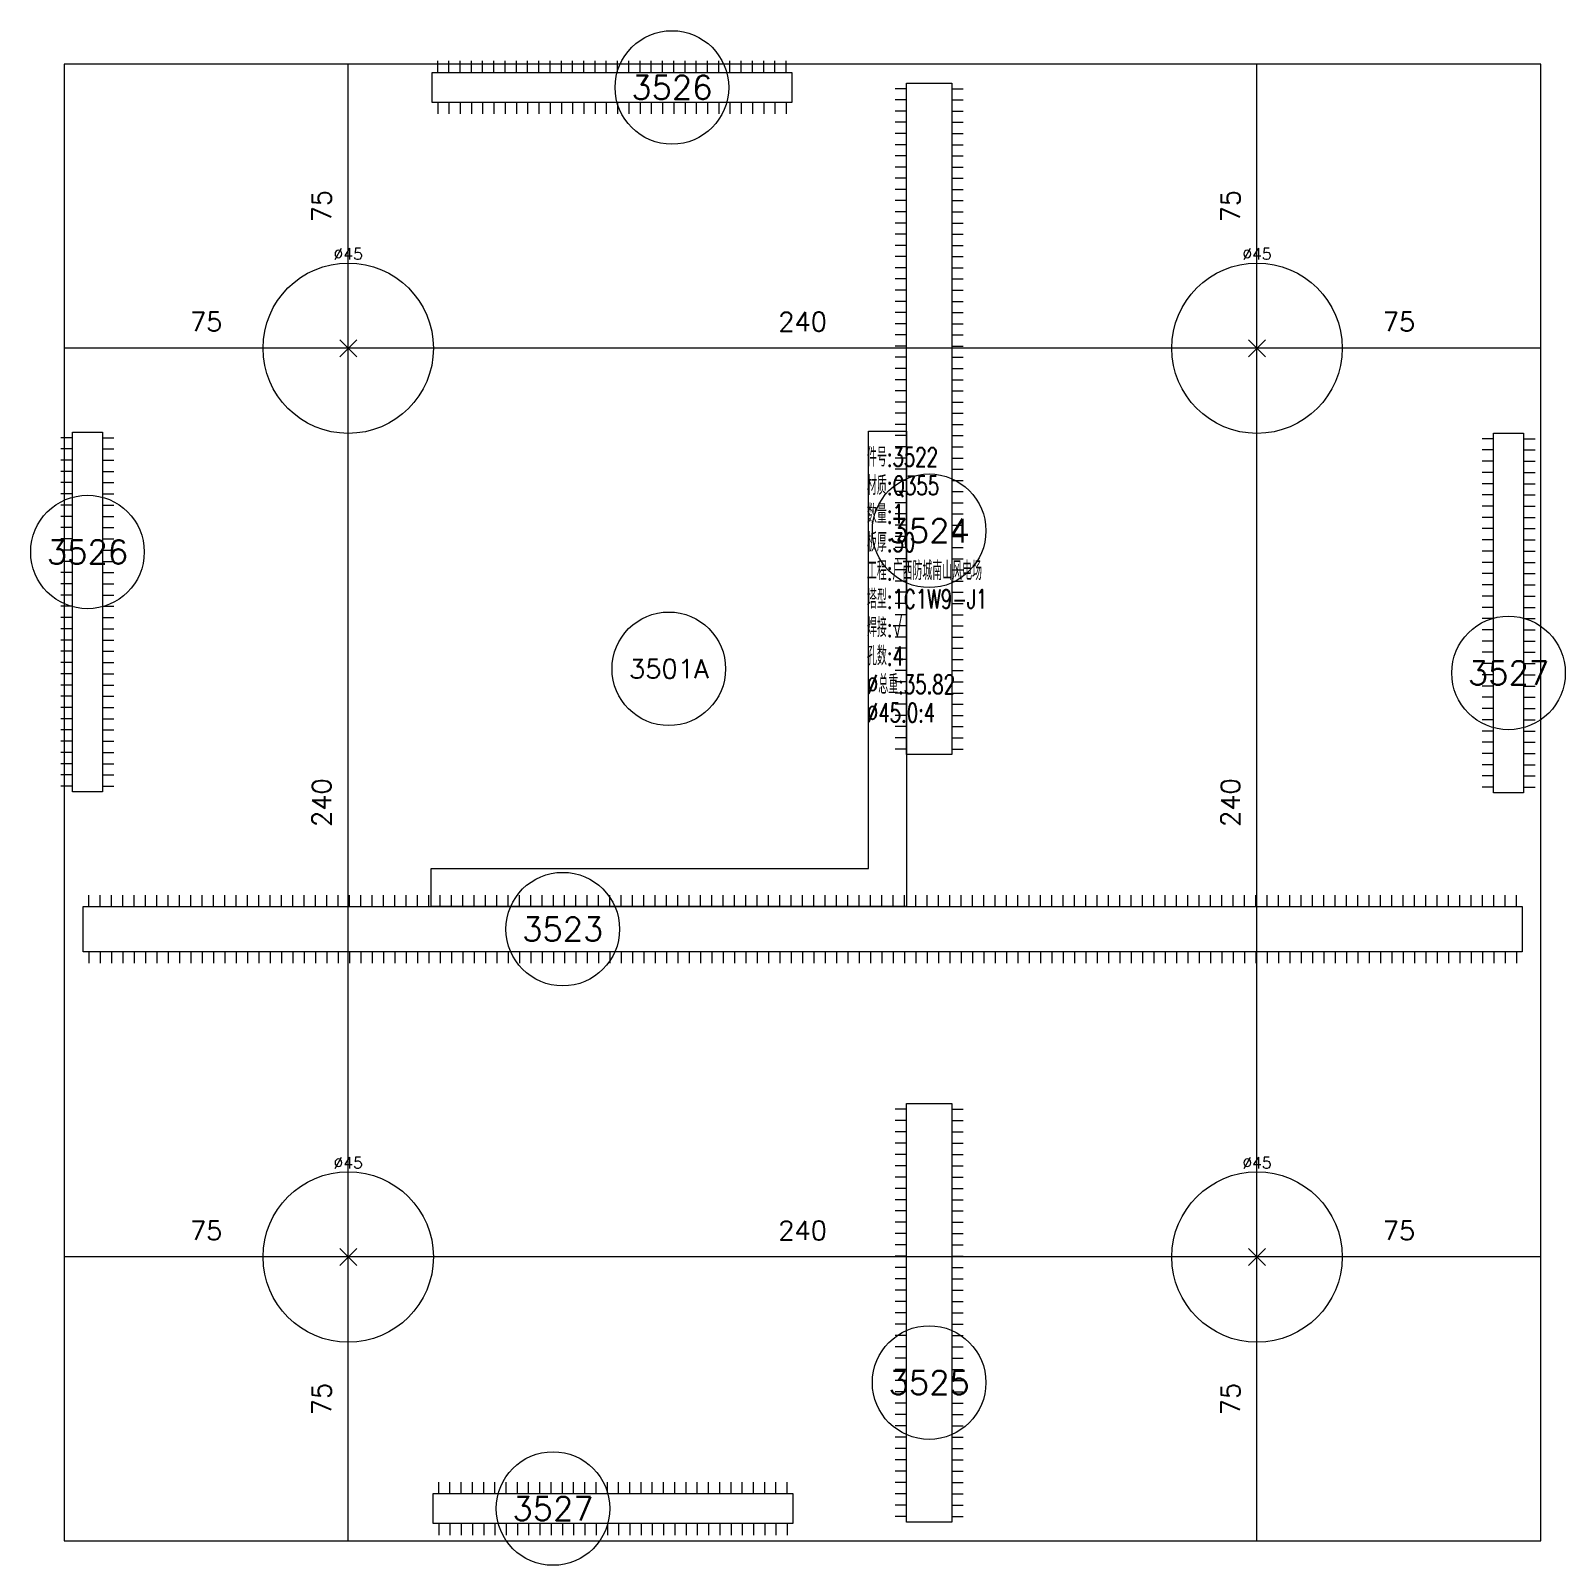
# Model space of a CAD drawing. Extents: x -105 to 10956, y -4548 to 9487.
# Drawn here: x 2100.9 to 2506.2, y -2364 to -1958.8 of the extents above; entities that cross this region are included whole.
import ezdxf
from ezdxf.enums import TextEntityAlignment as Align

# ---------------------------------------------------------------- set-up
doc = ezdxf.new("R2010")
doc.units = 0
doc.header["$MEASUREMENT"] = 0
for name, color, linetype, lineweight in [('1', 7, 'CONTINUOUS', 25), ('2', 7, 'CONTINUOUS', 25), ('3', 7, 'CONTINUOUS', 25)]:
    doc.layers.add(name, color=color, linetype=linetype, lineweight=lineweight)
doc.styles.get("Standard").update_dxf_attribs({"font": 'simplex.shx', "width": 0.7, "height": 3, "bigfont": 'gbhzfs.shx'})

msp = doc.modelspace()

# ---------------------------------------------------------------- linework, layer by layer
at = {"layer": '1', "color": 7, "linetype": 'Continuous', "lineweight": 18}
for p, q in [((2499.77769, -1967.62579), (2109.77769, -1967.62579)), ((2109.77769, -1967.62579), (2109.77769, -2357.62579)), ((2499.77769, -2357.62579), (2499.77769, -1967.62579)), ((2109.77769, -2357.62579), (2499.77769, -2357.62579))]:
    msp.add_line(p, q, dxfattribs=at)
at = {"layer": '1', "color": 7, "linetype": 'Continuous', "lineweight": 13}
for p, q in [((2182.52769, -2044.87579), (2187.02769, -2040.37579)), ((2187.02769, -2044.87579), (2182.52769, -2040.37579)), ((2422.52769, -2044.87579), (2427.02769, -2040.37579)), ((2427.02769, -2044.87579), (2422.52769, -2040.37579)), ((2182.52769, -2284.87579), (2187.02769, -2280.37579)), ((2187.02769, -2284.87579), (2182.52769, -2280.37579)), ((2422.52769, -2284.87579), (2427.02769, -2280.37579)), ((2427.02769, -2284.87579), (2422.52769, -2280.37579))]:
    msp.add_line(p, q, dxfattribs=at)
for centre in [(2184.77769, -2042.62579), (2424.77769, -2042.62579), (2184.77769, -2282.62579), (2424.77769, -2282.62579)]:
    msp.add_circle(centre, 22.5, dxfattribs=at)
at = {"layer": '2', "color": 9, "linetype": 'Continuous', "lineweight": 13}
for p, q in [((2184.77769, -2357.62579), (2184.77769, -1967.62579)), ((2424.77769, -2357.62579), (2424.77769, -1967.62579)), ((2499.77769, -2042.62579), (2109.77769, -2042.62579)), ((2499.77769, -2282.62579), (2109.77769, -2282.62579))]:
    msp.add_line(p, q, dxfattribs=at)
at = {"layer": '3', "color": 7, "linetype": 'Continuous', "lineweight": 13}
for p, q in [((2208.4126, -1969.77633), (2208.4126, -1966.77633)), ((2211.38135, -1969.77633), (2211.38135, -1966.77633)), ((2214.3501, -1969.77633), (2214.3501, -1966.77633)), ((2217.31885, -1969.77633), (2217.31885, -1966.77633)), ((2220.2876, -1969.77633), (2220.2876, -1966.77633)), ((2223.25635, -1969.77633), (2223.25635, -1966.77633)), ((2226.2251, -1969.77633), (2226.2251, -1966.77633)), ((2229.19385, -1969.77633), (2229.19385, -1966.77633)), ((2232.1626, -1969.77633), (2232.1626, -1966.77633)), ((2235.13135, -1969.77633), (2235.13135, -1966.77633)), ((2238.1001, -1969.77633), (2238.1001, -1966.77633)), ((2241.06885, -1969.77633), (2241.06885, -1966.77633)), ((2244.0376, -1969.77633), (2244.0376, -1966.77633)), ((2247.00635, -1969.77633), (2247.00635, -1966.77633)), ((2249.9751, -1969.77633), (2249.9751, -1966.77633)), ((2252.94385, -1969.77633), (2252.94385, -1966.77633)), ((2255.9126, -1969.77633), (2255.9126, -1966.77633)), ((2258.88135, -1969.77633), (2258.88135, -1966.77633)), ((2261.8501, -1969.77633), (2261.8501, -1966.77633)), ((2264.81885, -1969.77633), (2264.81885, -1966.77633)), ((2267.7876, -1969.77633), (2267.7876, -1966.77633)), ((2270.75635, -1969.77633), (2270.75635, -1966.77633)), ((2273.7251, -1969.77633), (2273.7251, -1966.77633)), ((2276.69385, -1969.77633), (2276.69385, -1966.77633)), ((2279.6626, -1969.77633), (2279.6626, -1966.77633)), ((2282.63135, -1969.77633), (2282.63135, -1966.77633)), ((2285.6001, -1969.77633), (2285.6001, -1966.77633)), ((2288.56885, -1969.77633), (2288.56885, -1966.77633)), ((2291.5376, -1969.77633), (2291.5376, -1966.77633)), ((2294.50635, -1969.77633), (2294.50635, -1966.77633)), ((2297.4751, -1969.77633), (2297.4751, -1966.77633)), ((2300.44385, -1969.77633), (2300.44385, -1966.77633)), ((2332.19794, -1974.10349), (2329.19794, -1974.10349)), ((2332.19794, -1977.05888), (2329.19794, -1977.05888)), ((2344.19794, -1974.10349), (2347.19794, -1974.10349)), ((2344.19794, -1977.05888), (2347.19794, -1977.05888)), ((2208.4126, -1977.77633), (2208.4126, -1980.77633)), ((2211.38135, -1977.77633), (2211.38135, -1980.77633)), ((2214.3501, -1977.77633), (2214.3501, -1980.77633)), ((2217.31885, -1977.77633), (2217.31885, -1980.77633)), ((2220.2876, -1977.77633), (2220.2876, -1980.77633)), ((2223.25635, -1977.77633), (2223.25635, -1980.77633)), ((2226.2251, -1977.77633), (2226.2251, -1980.77633)), ((2229.19385, -1977.77633), (2229.19385, -1980.77633)), ((2232.1626, -1977.77633), (2232.1626, -1980.77633)), ((2235.13135, -1977.77633), (2235.13135, -1980.77633)), ((2238.1001, -1977.77633), (2238.1001, -1980.77633)), ((2241.06885, -1977.77633), (2241.06885, -1980.77633)), ((2244.0376, -1977.77633), (2244.0376, -1980.77633)), ((2247.00635, -1977.77633), (2247.00635, -1980.77633)), ((2249.9751, -1977.77633), (2249.9751, -1980.77633)), ((2252.94385, -1977.77633), (2252.94385, -1980.77633)), ((2255.9126, -1977.77633), (2255.9126, -1980.77633)), ((2258.88135, -1977.77633), (2258.88135, -1980.77633)), ((2261.8501, -1977.77633), (2261.8501, -1980.77633)), ((2264.81885, -1977.77633), (2264.81885, -1980.77633)), ((2267.7876, -1977.77633), (2267.7876, -1980.77633)), ((2270.75635, -1977.77633), (2270.75635, -1980.77633)), ((2273.7251, -1977.77633), (2273.7251, -1980.77633)), ((2276.69385, -1977.77633), (2276.69385, -1980.77633)), ((2279.6626, -1977.77633), (2279.6626, -1980.77633)), ((2282.63135, -1977.77633), (2282.63135, -1980.77633)), ((2285.6001, -1977.77633), (2285.6001, -1980.77633)), ((2288.56885, -1977.77633), (2288.56885, -1980.77633)), ((2291.5376, -1977.77633), (2291.5376, -1980.77633)), ((2294.50635, -1977.77633), (2294.50635, -1980.77633)), ((2297.4751, -1977.77633), (2297.4751, -1980.77633)), ((2300.44385, -1977.77633), (2300.44385, -1980.77633)), ((2332.19794, -1980.01427), (2329.19794, -1980.01427)), ((2344.19794, -1980.01427), (2347.19794, -1980.01427)), ((2332.19794, -1982.96966), (2329.19794, -1982.96966)), ((2344.19794, -1982.96966), (2347.19794, -1982.96966)), ((2332.19794, -1985.92505), (2329.19794, -1985.92505)), ((2332.19794, -1988.88044), (2329.19794, -1988.88044)), ((2344.19794, -1985.92505), (2347.19794, -1985.92505)), ((2344.19794, -1988.88044), (2347.19794, -1988.88044)), ((2332.19794, -1991.83583), (2329.19794, -1991.83583)), ((2344.19794, -1991.83583), (2347.19794, -1991.83583)), ((2332.19794, -1994.79123), (2329.19794, -1994.79123)), ((2332.19794, -1997.74662), (2329.19794, -1997.74662)), ((2344.19794, -1994.79123), (2347.19794, -1994.79123)), ((2344.19794, -1997.74662), (2347.19794, -1997.74662)), ((2332.19794, -2000.70201), (2329.19794, -2000.70201)), ((2344.19794, -2000.70201), (2347.19794, -2000.70201)), ((2332.19794, -2003.6574), (2329.19794, -2003.6574)), ((2344.19794, -2003.6574), (2347.19794, -2003.6574)), ((2332.19794, -2006.61279), (2329.19794, -2006.61279)), ((2332.19794, -2009.56818), (2329.19794, -2009.56818)), ((2344.19794, -2006.61279), (2347.19794, -2006.61279)), ((2344.19794, -2009.56818), (2347.19794, -2009.56818)), ((2332.19794, -2012.52357), (2329.19794, -2012.52357)), ((2344.19794, -2012.52357), (2347.19794, -2012.52357)), ((2332.19794, -2015.47896), (2329.19794, -2015.47896)), ((2344.19794, -2015.47896), (2347.19794, -2015.47896)), ((2332.19794, -2018.43435), (2329.19794, -2018.43435)), ((2332.19794, -2021.38974), (2329.19794, -2021.38974)), ((2344.19794, -2018.43435), (2347.19794, -2018.43435)), ((2344.19794, -2021.38974), (2347.19794, -2021.38974)), ((2332.19794, -2024.34513), (2329.19794, -2024.34513)), ((2344.19794, -2024.34513), (2347.19794, -2024.34513)), ((2332.19794, -2027.30052), (2329.19794, -2027.30052)), ((2332.19794, -2030.25592), (2329.19794, -2030.25592)), ((2344.19794, -2027.30052), (2347.19794, -2027.30052)), ((2344.19794, -2030.25592), (2347.19794, -2030.25592)), ((2332.19794, -2033.21131), (2329.19794, -2033.21131)), ((2344.19794, -2033.21131), (2347.19794, -2033.21131)), ((2332.19794, -2036.1667), (2329.19794, -2036.1667)), ((2344.19794, -2036.1667), (2347.19794, -2036.1667)), ((2332.19794, -2039.12209), (2329.19794, -2039.12209)), ((2332.19794, -2042.07748), (2329.19794, -2042.07748)), ((2344.19794, -2039.12209), (2347.19794, -2039.12209)), ((2344.19794, -2042.07748), (2347.19794, -2042.07748)), ((2332.19794, -2045.03287), (2329.19794, -2045.03287)), ((2344.19794, -2045.03287), (2347.19794, -2045.03287)), ((2332.19794, -2047.98826), (2329.19794, -2047.98826)), ((2344.19794, -2047.98826), (2347.19794, -2047.98826)), ((2332.19794, -2050.94365), (2329.19794, -2050.94365)), ((2332.19794, -2053.89904), (2329.19794, -2053.89904)), ((2344.19794, -2050.94365), (2347.19794, -2050.94365)), ((2344.19794, -2053.89904), (2347.19794, -2053.89904)), ((2332.19794, -2056.85443), (2329.19794, -2056.85443)), ((2344.19794, -2056.85443), (2347.19794, -2056.85443)), ((2332.19794, -2059.80982), (2329.19794, -2059.80982)), ((2332.19794, -2062.76521), (2329.19794, -2062.76521)), ((2344.19794, -2059.80982), (2347.19794, -2059.80982)), ((2344.19794, -2062.76521), (2347.19794, -2062.76521)), ((2111.92822, -2066.26071), (2108.92822, -2066.26071)), ((2119.92822, -2066.26071), (2122.92822, -2066.26071)), ((2332.19794, -2065.7206), (2329.19794, -2065.7206)), ((2344.19794, -2065.7206), (2347.19794, -2065.7206)), ((2487.19794, -2066.53043), (2484.19794, -2066.53043)), ((2495.19794, -2066.53043), (2498.19794, -2066.53043)), ((2111.92822, -2069.22946), (2108.92822, -2069.22946)), ((2119.92822, -2069.22946), (2122.92822, -2069.22946)), ((2332.19794, -2068.676), (2329.19794, -2068.676)), ((2344.19794, -2068.676), (2347.19794, -2068.676)), ((2487.19794, -2069.49918), (2484.19794, -2069.49918)), ((2495.19794, -2069.49918), (2498.19794, -2069.49918)), ((2111.92822, -2072.19821), (2108.92822, -2072.19821)), ((2119.92822, -2072.19821), (2122.92822, -2072.19821)), ((2332.19794, -2071.63139), (2329.19794, -2071.63139)), ((2332.19794, -2074.58678), (2329.19794, -2074.58678)), ((2344.19794, -2071.63139), (2347.19794, -2071.63139)), ((2344.19794, -2074.58678), (2347.19794, -2074.58678)), ((2487.19794, -2072.46793), (2484.19794, -2072.46793)), ((2495.19794, -2072.46793), (2498.19794, -2072.46793)), ((2111.92822, -2075.16696), (2108.92822, -2075.16696)), ((2111.92822, -2078.13571), (2108.92822, -2078.13571)), ((2119.92822, -2075.16696), (2122.92822, -2075.16696)), ((2119.92822, -2078.13571), (2122.92822, -2078.13571)), ((2332.19794, -2077.54217), (2329.19794, -2077.54217)), ((2344.19794, -2077.54217), (2347.19794, -2077.54217)), ((2487.19794, -2075.43668), (2484.19794, -2075.43668)), ((2487.19794, -2078.40543), (2484.19794, -2078.40543)), ((2495.19794, -2075.43668), (2498.19794, -2075.43668)), ((2495.19794, -2078.40543), (2498.19794, -2078.40543)), ((2111.92822, -2081.10446), (2108.92822, -2081.10446)), ((2119.92822, -2081.10446), (2122.92822, -2081.10446)), ((2332.19794, -2080.49756), (2329.19794, -2080.49756)), ((2344.19794, -2080.49756), (2347.19794, -2080.49756)), ((2487.19794, -2081.37418), (2484.19794, -2081.37418)), ((2495.19794, -2081.37418), (2498.19794, -2081.37418)), ((2111.92822, -2084.07321), (2108.92822, -2084.07321)), ((2111.92822, -2087.04196), (2108.92822, -2087.04196)), ((2119.92822, -2084.07321), (2122.92822, -2084.07321)), ((2119.92822, -2087.04196), (2122.92822, -2087.04196)), ((2332.19794, -2083.45295), (2329.19794, -2083.45295)), ((2332.19794, -2086.40834), (2329.19794, -2086.40834)), ((2344.19794, -2083.45295), (2347.19794, -2083.45295)), ((2344.19794, -2086.40834), (2347.19794, -2086.40834)), ((2487.19794, -2084.34293), (2484.19794, -2084.34293)), ((2495.19794, -2084.34293), (2498.19794, -2084.34293)), ((2111.92822, -2090.01071), (2108.92822, -2090.01071)), ((2119.92822, -2090.01071), (2122.92822, -2090.01071)), ((2332.19794, -2089.36373), (2329.19794, -2089.36373)), ((2344.19794, -2089.36373), (2347.19794, -2089.36373)), ((2487.19794, -2087.31168), (2484.19794, -2087.31168)), ((2487.19794, -2090.28043), (2484.19794, -2090.28043)), ((2495.19794, -2087.31168), (2498.19794, -2087.31168)), ((2495.19794, -2090.28043), (2498.19794, -2090.28043)), ((2111.92822, -2092.97946), (2108.92822, -2092.97946)), ((2119.92822, -2092.97946), (2122.92822, -2092.97946)), ((2332.19794, -2092.31912), (2329.19794, -2092.31912)), ((2344.19794, -2092.31912), (2347.19794, -2092.31912)), ((2487.19794, -2093.24918), (2484.19794, -2093.24918)), ((2495.19794, -2093.24918), (2498.19794, -2093.24918)), ((2111.92822, -2095.94821), (2108.92822, -2095.94821)), ((2111.92822, -2098.91696), (2108.92822, -2098.91696)), ((2119.92822, -2095.94821), (2122.92822, -2095.94821)), ((2119.92822, -2098.91696), (2122.92822, -2098.91696)), ((2332.19794, -2095.27451), (2329.19794, -2095.27451)), ((2332.19794, -2098.2299), (2329.19794, -2098.2299)), ((2344.19794, -2095.27451), (2347.19794, -2095.27451)), ((2344.19794, -2098.2299), (2347.19794, -2098.2299)), ((2487.19794, -2096.21793), (2484.19794, -2096.21793)), ((2487.19794, -2099.18668), (2484.19794, -2099.18668)), ((2495.19794, -2096.21793), (2498.19794, -2096.21793)), ((2495.19794, -2099.18668), (2498.19794, -2099.18668)), ((2111.92822, -2101.88571), (2108.92822, -2101.88571)), ((2119.92822, -2101.88571), (2122.92822, -2101.88571)), ((2332.19794, -2101.18529), (2329.19794, -2101.18529)), ((2344.19794, -2101.18529), (2347.19794, -2101.18529)), ((2487.19794, -2102.15543), (2484.19794, -2102.15543)), ((2495.19794, -2102.15543), (2498.19794, -2102.15543)), ((2111.92822, -2104.85446), (2108.92822, -2104.85446)), ((2119.92822, -2104.85446), (2122.92822, -2104.85446)), ((2332.19794, -2104.14068), (2329.19794, -2104.14068)), ((2332.19794, -2107.09608), (2329.19794, -2107.09608)), ((2344.19794, -2104.14068), (2347.19794, -2104.14068)), ((2344.19794, -2107.09608), (2347.19794, -2107.09608)), ((2487.19794, -2105.12418), (2484.19794, -2105.12418)), ((2495.19794, -2105.12418), (2498.19794, -2105.12418)), ((2111.92822, -2107.82321), (2108.92822, -2107.82321)), ((2111.92822, -2110.79196), (2108.92822, -2110.79196)), ((2119.92822, -2107.82321), (2122.92822, -2107.82321)), ((2119.92822, -2110.79196), (2122.92822, -2110.79196)), ((2332.19794, -2110.05147), (2329.19794, -2110.05147)), ((2344.19794, -2110.05147), (2347.19794, -2110.05147)), ((2487.19794, -2108.09293), (2484.19794, -2108.09293)), ((2487.19794, -2111.06168), (2484.19794, -2111.06168)), ((2495.19794, -2108.09293), (2498.19794, -2108.09293)), ((2495.19794, -2111.06168), (2498.19794, -2111.06168)), ((2111.92822, -2113.76071), (2108.92822, -2113.76071)), ((2119.92822, -2113.76071), (2122.92822, -2113.76071)), ((2332.19794, -2113.00686), (2329.19794, -2113.00686)), ((2344.19794, -2113.00686), (2347.19794, -2113.00686)), ((2487.19794, -2114.03043), (2484.19794, -2114.03043)), ((2495.19794, -2114.03043), (2498.19794, -2114.03043)), ((2111.92822, -2116.72946), (2108.92822, -2116.72946)), ((2119.92822, -2116.72946), (2122.92822, -2116.72946)), ((2332.19794, -2115.96225), (2329.19794, -2115.96225)), ((2332.19794, -2118.91764), (2329.19794, -2118.91764)), ((2344.19794, -2115.96225), (2347.19794, -2115.96225)), ((2344.19794, -2118.91764), (2347.19794, -2118.91764)), ((2487.19794, -2116.99918), (2484.19794, -2116.99918)), ((2495.19794, -2116.99918), (2498.19794, -2116.99918)), ((2111.92822, -2119.69821), (2108.92822, -2119.69821)), ((2111.92822, -2122.66696), (2108.92822, -2122.66696)), ((2119.92822, -2119.69821), (2122.92822, -2119.69821)), ((2119.92822, -2122.66696), (2122.92822, -2122.66696)), ((2332.19794, -2121.87303), (2329.19794, -2121.87303)), ((2344.19794, -2121.87303), (2347.19794, -2121.87303)), ((2487.19794, -2119.96793), (2484.19794, -2119.96793)), ((2487.19794, -2122.93668), (2484.19794, -2122.93668)), ((2495.19794, -2119.96793), (2498.19794, -2119.96793)), ((2495.19794, -2122.93668), (2498.19794, -2122.93668)), ((2111.92822, -2125.63571), (2108.92822, -2125.63571)), ((2119.92822, -2125.63571), (2122.92822, -2125.63571)), ((2332.19794, -2124.82842), (2329.19794, -2124.82842)), ((2344.19794, -2124.82842), (2347.19794, -2124.82842)), ((2487.19794, -2125.90543), (2484.19794, -2125.90543)), ((2495.19794, -2125.90543), (2498.19794, -2125.90543)), ((2111.92822, -2128.60446), (2108.92822, -2128.60446)), ((2111.92822, -2131.57321), (2108.92822, -2131.57321)), ((2119.92822, -2128.60446), (2122.92822, -2128.60446)), ((2119.92822, -2131.57321), (2122.92822, -2131.57321)), ((2332.19794, -2127.78381), (2329.19794, -2127.78381)), ((2332.19794, -2130.7392), (2329.19794, -2130.7392)), ((2344.19794, -2127.78381), (2347.19794, -2127.78381)), ((2344.19794, -2130.7392), (2347.19794, -2130.7392)), ((2487.19794, -2128.87418), (2484.19794, -2128.87418)), ((2495.19794, -2128.87418), (2498.19794, -2128.87418)), ((2111.92822, -2134.54196), (2108.92822, -2134.54196)), ((2119.92822, -2134.54196), (2122.92822, -2134.54196)), ((2332.19794, -2133.69459), (2329.19794, -2133.69459)), ((2344.19794, -2133.69459), (2347.19794, -2133.69459)), ((2487.19794, -2131.84293), (2484.19794, -2131.84293)), ((2487.19794, -2134.81168), (2484.19794, -2134.81168)), ((2495.19794, -2131.84293), (2498.19794, -2131.84293)), ((2495.19794, -2134.81168), (2498.19794, -2134.81168)), ((2111.92822, -2137.51071), (2108.92822, -2137.51071)), ((2119.92822, -2137.51071), (2122.92822, -2137.51071)), ((2332.19794, -2136.64998), (2329.19794, -2136.64998)), ((2332.19794, -2139.60537), (2329.19794, -2139.60537)), ((2344.19794, -2136.64998), (2347.19794, -2136.64998)), ((2344.19794, -2139.60537), (2347.19794, -2139.60537)), ((2487.19794, -2137.78043), (2484.19794, -2137.78043)), ((2495.19794, -2137.78043), (2498.19794, -2137.78043)), ((2111.92822, -2140.47946), (2108.92822, -2140.47946)), ((2111.92822, -2143.44821), (2108.92822, -2143.44821)), ((2119.92822, -2140.47946), (2122.92822, -2140.47946)), ((2119.92822, -2143.44821), (2122.92822, -2143.44821)), ((2332.19794, -2142.56076), (2329.19794, -2142.56076)), ((2344.19794, -2142.56076), (2347.19794, -2142.56076)), ((2487.19794, -2140.74918), (2484.19794, -2140.74918)), ((2487.19794, -2143.71793), (2484.19794, -2143.71793)), ((2495.19794, -2140.74918), (2498.19794, -2140.74918)), ((2495.19794, -2143.71793), (2498.19794, -2143.71793)), ((2111.92822, -2146.41696), (2108.92822, -2146.41696)), ((2119.92822, -2146.41696), (2122.92822, -2146.41696)), ((2332.19794, -2145.51616), (2329.19794, -2145.51616)), ((2344.19794, -2145.51616), (2347.19794, -2145.51616)), ((2487.19794, -2146.68668), (2484.19794, -2146.68668)), ((2495.19794, -2146.68668), (2498.19794, -2146.68668)), ((2111.92822, -2149.38571), (2108.92822, -2149.38571)), ((2119.92822, -2149.38571), (2122.92822, -2149.38571)), ((2332.19794, -2148.47155), (2329.19794, -2148.47155)), ((2344.19794, -2148.47155), (2347.19794, -2148.47155)), ((2487.19794, -2149.65543), (2484.19794, -2149.65543)), ((2495.19794, -2149.65543), (2498.19794, -2149.65543)), ((2111.92822, -2152.35446), (2108.92822, -2152.35446)), ((2111.92822, -2155.32321), (2108.92822, -2155.32321)), ((2119.92822, -2152.35446), (2122.92822, -2152.35446)), ((2119.92822, -2155.32321), (2122.92822, -2155.32321)), ((2487.19794, -2152.62418), (2484.19794, -2152.62418)), ((2487.19794, -2155.59293), (2484.19794, -2155.59293)), ((2495.19794, -2152.62418), (2498.19794, -2152.62418)), ((2495.19794, -2155.59293), (2498.19794, -2155.59293)), ((2111.92822, -2158.29196), (2108.92822, -2158.29196)), ((2119.92822, -2158.29196), (2122.92822, -2158.29196)), ((2487.19794, -2158.56168), (2484.19794, -2158.56168)), ((2495.19794, -2158.56168), (2498.19794, -2158.56168)), ((2116.27375, -2190.04605), (2116.27375, -2187.04605)), ((2119.26588, -2190.04605), (2119.26588, -2187.04605)), ((2122.258, -2190.04605), (2122.258, -2187.04605)), ((2125.25013, -2190.04605), (2125.25013, -2187.04605)), ((2128.24225, -2190.04605), (2128.24225, -2187.04605)), ((2131.23438, -2190.04605), (2131.23438, -2187.04605)), ((2134.22651, -2190.04605), (2134.22651, -2187.04605)), ((2137.21863, -2190.04605), (2137.21863, -2187.04605)), ((2140.21076, -2190.04605), (2140.21076, -2187.04605)), ((2143.20288, -2190.04605), (2143.20288, -2187.04605)), ((2146.19501, -2190.04605), (2146.19501, -2187.04605)), ((2149.18714, -2190.04605), (2149.18714, -2187.04605)), ((2152.17926, -2190.04605), (2152.17926, -2187.04605)), ((2155.17139, -2190.04605), (2155.17139, -2187.04605)), ((2158.16351, -2190.04605), (2158.16351, -2187.04605)), ((2161.15564, -2190.04605), (2161.15564, -2187.04605)), ((2164.14777, -2190.04605), (2164.14777, -2187.04605)), ((2167.13989, -2190.04605), (2167.13989, -2187.04605)), ((2170.13202, -2190.04605), (2170.13202, -2187.04605)), ((2173.12414, -2190.04605), (2173.12414, -2187.04605)), ((2176.11627, -2190.04605), (2176.11627, -2187.04605)), ((2179.1084, -2190.04605), (2179.1084, -2187.04605)), ((2182.10052, -2190.04605), (2182.10052, -2187.04605)), ((2185.09265, -2190.04605), (2185.09265, -2187.04605)), ((2188.08477, -2190.04605), (2188.08477, -2187.04605)), ((2191.0769, -2190.04605), (2191.0769, -2187.04605)), ((2194.06903, -2190.04605), (2194.06903, -2187.04605)), ((2197.06115, -2190.04605), (2197.06115, -2187.04605)), ((2200.05328, -2190.04605), (2200.05328, -2187.04605)), ((2203.0454, -2190.04605), (2203.0454, -2187.04605)), ((2206.03753, -2190.04605), (2206.03753, -2187.04605)), ((2209.02966, -2190.04605), (2209.02966, -2187.04605)), ((2212.02178, -2190.04605), (2212.02178, -2187.04605)), ((2215.01391, -2190.04605), (2215.01391, -2187.04605)), ((2218.00603, -2190.04605), (2218.00603, -2187.04605)), ((2220.99816, -2190.04605), (2220.99816, -2187.04605)), ((2223.99029, -2190.04605), (2223.99029, -2187.04605)), ((2226.98241, -2190.04605), (2226.98241, -2187.04605)), ((2229.97454, -2190.04605), (2229.97454, -2187.04605)), ((2232.96666, -2190.04605), (2232.96666, -2187.04605)), ((2235.95879, -2190.04605), (2235.95879, -2187.04605)), ((2238.95092, -2190.04605), (2238.95092, -2187.04605)), ((2241.94304, -2190.04605), (2241.94304, -2187.04605)), ((2244.93517, -2190.04605), (2244.93517, -2187.04605)), ((2247.92729, -2190.04605), (2247.92729, -2187.04605)), ((2250.91942, -2190.04605), (2250.91942, -2187.04605)), ((2253.91154, -2190.04605), (2253.91154, -2187.04605)), ((2256.90367, -2190.04605), (2256.90367, -2187.04605)), ((2259.8958, -2190.04605), (2259.8958, -2187.04605)), ((2262.88792, -2190.04605), (2262.88792, -2187.04605)), ((2265.88005, -2190.04605), (2265.88005, -2187.04605)), ((2268.87217, -2190.04605), (2268.87217, -2187.04605)), ((2271.8643, -2190.04605), (2271.8643, -2187.04605)), ((2274.85643, -2190.04605), (2274.85643, -2187.04605)), ((2277.84855, -2190.04605), (2277.84855, -2187.04605)), ((2280.84068, -2190.04605), (2280.84068, -2187.04605)), ((2283.8328, -2190.04605), (2283.8328, -2187.04605)), ((2286.82493, -2190.04605), (2286.82493, -2187.04605)), ((2289.81706, -2190.04605), (2289.81706, -2187.04605)), ((2292.80918, -2190.04605), (2292.80918, -2187.04605)), ((2295.80131, -2190.04605), (2295.80131, -2187.04605)), ((2298.79343, -2190.04605), (2298.79343, -2187.04605)), ((2301.78556, -2190.04605), (2301.78556, -2187.04605)), ((2304.77769, -2190.04605), (2304.77769, -2187.04605)), ((2307.76981, -2190.04605), (2307.76981, -2187.04605)), ((2310.76194, -2190.04605), (2310.76194, -2187.04605)), ((2313.75406, -2190.04605), (2313.75406, -2187.04605)), ((2316.74619, -2190.04605), (2316.74619, -2187.04605)), ((2319.73832, -2190.04605), (2319.73832, -2187.04605)), ((2322.73044, -2190.04605), (2322.73044, -2187.04605)), ((2325.72257, -2190.04605), (2325.72257, -2187.04605)), ((2328.71469, -2190.04605), (2328.71469, -2187.04605)), ((2331.70682, -2190.04605), (2331.70682, -2187.04605)), ((2334.69895, -2190.04605), (2334.69895, -2187.04605)), ((2337.69107, -2190.04605), (2337.69107, -2187.04605)), ((2340.6832, -2190.04605), (2340.6832, -2187.04605)), ((2343.67532, -2190.04605), (2343.67532, -2187.04605)), ((2346.66745, -2190.04605), (2346.66745, -2187.04605)), ((2349.65958, -2190.04605), (2349.65958, -2187.04605)), ((2352.6517, -2190.04605), (2352.6517, -2187.04605)), ((2355.64383, -2190.04605), (2355.64383, -2187.04605)), ((2358.63595, -2190.04605), (2358.63595, -2187.04605)), ((2361.62808, -2190.04605), (2361.62808, -2187.04605)), ((2364.62021, -2190.04605), (2364.62021, -2187.04605)), ((2367.61233, -2190.04605), (2367.61233, -2187.04605)), ((2370.60446, -2190.04605), (2370.60446, -2187.04605)), ((2373.59658, -2190.04605), (2373.59658, -2187.04605)), ((2376.58871, -2190.04605), (2376.58871, -2187.04605)), ((2379.58084, -2190.04605), (2379.58084, -2187.04605)), ((2382.57296, -2190.04605), (2382.57296, -2187.04605)), ((2385.56509, -2190.04605), (2385.56509, -2187.04605)), ((2388.55721, -2190.04605), (2388.55721, -2187.04605)), ((2391.54934, -2190.04605), (2391.54934, -2187.04605)), ((2394.54147, -2190.04605), (2394.54147, -2187.04605)), ((2397.53359, -2190.04605), (2397.53359, -2187.04605)), ((2400.52572, -2190.04605), (2400.52572, -2187.04605)), ((2403.51784, -2190.04605), (2403.51784, -2187.04605)), ((2406.50997, -2190.04605), (2406.50997, -2187.04605)), ((2409.5021, -2190.04605), (2409.5021, -2187.04605)), ((2412.49422, -2190.04605), (2412.49422, -2187.04605)), ((2415.48635, -2190.04605), (2415.48635, -2187.04605)), ((2418.47847, -2190.04605), (2418.47847, -2187.04605)), ((2421.4706, -2190.04605), (2421.4706, -2187.04605)), ((2424.46273, -2190.04605), (2424.46273, -2187.04605)), ((2427.45485, -2190.04605), (2427.45485, -2187.04605)), ((2430.44698, -2190.04605), (2430.44698, -2187.04605)), ((2433.4391, -2190.04605), (2433.4391, -2187.04605)), ((2436.43123, -2190.04605), (2436.43123, -2187.04605)), ((2439.42336, -2190.04605), (2439.42336, -2187.04605)), ((2442.41548, -2190.04605), (2442.41548, -2187.04605)), ((2445.40761, -2190.04605), (2445.40761, -2187.04605)), ((2448.39973, -2190.04605), (2448.39973, -2187.04605)), ((2451.39186, -2190.04605), (2451.39186, -2187.04605)), ((2454.38399, -2190.04605), (2454.38399, -2187.04605)), ((2457.37611, -2190.04605), (2457.37611, -2187.04605)), ((2460.36824, -2190.04605), (2460.36824, -2187.04605)), ((2463.36036, -2190.04605), (2463.36036, -2187.04605)), ((2466.35249, -2190.04605), (2466.35249, -2187.04605)), ((2469.34462, -2190.04605), (2469.34462, -2187.04605)), ((2472.33674, -2190.04605), (2472.33674, -2187.04605)), ((2475.32887, -2190.04605), (2475.32887, -2187.04605)), ((2478.32099, -2190.04605), (2478.32099, -2187.04605)), ((2481.31312, -2190.04605), (2481.31312, -2187.04605)), ((2484.30525, -2190.04605), (2484.30525, -2187.04605)), ((2487.29737, -2190.04605), (2487.29737, -2187.04605)), ((2490.2895, -2190.04605), (2490.2895, -2187.04605)), ((2493.28162, -2190.04605), (2493.28162, -2187.04605)), ((2116.27375, -2202.04605), (2116.27375, -2205.04605)), ((2119.26588, -2202.04605), (2119.26588, -2205.04605)), ((2122.258, -2202.04605), (2122.258, -2205.04605)), ((2125.25013, -2202.04605), (2125.25013, -2205.04605)), ((2128.24225, -2202.04605), (2128.24225, -2205.04605)), ((2131.23438, -2202.04605), (2131.23438, -2205.04605)), ((2134.22651, -2202.04605), (2134.22651, -2205.04605)), ((2137.21863, -2202.04605), (2137.21863, -2205.04605)), ((2140.21076, -2202.04605), (2140.21076, -2205.04605)), ((2143.20288, -2202.04605), (2143.20288, -2205.04605)), ((2146.19501, -2202.04605), (2146.19501, -2205.04605)), ((2149.18714, -2202.04605), (2149.18714, -2205.04605)), ((2152.17926, -2202.04605), (2152.17926, -2205.04605)), ((2155.17139, -2202.04605), (2155.17139, -2205.04605)), ((2158.16351, -2202.04605), (2158.16351, -2205.04605)), ((2161.15564, -2202.04605), (2161.15564, -2205.04605)), ((2164.14777, -2202.04605), (2164.14777, -2205.04605)), ((2167.13989, -2202.04605), (2167.13989, -2205.04605)), ((2170.13202, -2202.04605), (2170.13202, -2205.04605)), ((2173.12414, -2202.04605), (2173.12414, -2205.04605)), ((2176.11627, -2202.04605), (2176.11627, -2205.04605)), ((2179.1084, -2202.04605), (2179.1084, -2205.04605)), ((2182.10052, -2202.04605), (2182.10052, -2205.04605)), ((2185.09265, -2202.04605), (2185.09265, -2205.04605)), ((2188.08477, -2202.04605), (2188.08477, -2205.04605)), ((2191.0769, -2202.04605), (2191.0769, -2205.04605)), ((2194.06903, -2202.04605), (2194.06903, -2205.04605)), ((2197.06115, -2202.04605), (2197.06115, -2205.04605)), ((2200.05328, -2202.04605), (2200.05328, -2205.04605)), ((2203.0454, -2202.04605), (2203.0454, -2205.04605)), ((2206.03753, -2202.04605), (2206.03753, -2205.04605)), ((2209.02966, -2202.04605), (2209.02966, -2205.04605)), ((2212.02178, -2202.04605), (2212.02178, -2205.04605)), ((2215.01391, -2202.04605), (2215.01391, -2205.04605)), ((2218.00603, -2202.04605), (2218.00603, -2205.04605)), ((2220.99816, -2202.04605), (2220.99816, -2205.04605)), ((2223.99029, -2202.04605), (2223.99029, -2205.04605)), ((2226.98241, -2202.04605), (2226.98241, -2205.04605)), ((2229.97454, -2202.04605), (2229.97454, -2205.04605)), ((2232.96666, -2202.04605), (2232.96666, -2205.04605)), ((2235.95879, -2202.04605), (2235.95879, -2205.04605)), ((2238.95092, -2202.04605), (2238.95092, -2205.04605)), ((2241.94304, -2202.04605), (2241.94304, -2205.04605)), ((2244.93517, -2202.04605), (2244.93517, -2205.04605)), ((2247.92729, -2202.04605), (2247.92729, -2205.04605)), ((2250.91942, -2202.04605), (2250.91942, -2205.04605)), ((2253.91154, -2202.04605), (2253.91154, -2205.04605)), ((2256.90367, -2202.04605), (2256.90367, -2205.04605)), ((2259.8958, -2202.04605), (2259.8958, -2205.04605)), ((2262.88792, -2202.04605), (2262.88792, -2205.04605)), ((2265.88005, -2202.04605), (2265.88005, -2205.04605)), ((2268.87217, -2202.04605), (2268.87217, -2205.04605)), ((2271.8643, -2202.04605), (2271.8643, -2205.04605)), ((2274.85643, -2202.04605), (2274.85643, -2205.04605)), ((2277.84855, -2202.04605), (2277.84855, -2205.04605)), ((2280.84068, -2202.04605), (2280.84068, -2205.04605)), ((2283.8328, -2202.04605), (2283.8328, -2205.04605)), ((2286.82493, -2202.04605), (2286.82493, -2205.04605)), ((2289.81706, -2202.04605), (2289.81706, -2205.04605)), ((2292.80918, -2202.04605), (2292.80918, -2205.04605)), ((2295.80131, -2202.04605), (2295.80131, -2205.04605)), ((2298.79343, -2202.04605), (2298.79343, -2205.04605)), ((2301.78556, -2202.04605), (2301.78556, -2205.04605)), ((2304.77769, -2202.04605), (2304.77769, -2205.04605)), ((2307.76981, -2202.04605), (2307.76981, -2205.04605)), ((2310.76194, -2202.04605), (2310.76194, -2205.04605)), ((2313.75406, -2202.04605), (2313.75406, -2205.04605)), ((2316.74619, -2202.04605), (2316.74619, -2205.04605)), ((2319.73832, -2202.04605), (2319.73832, -2205.04605)), ((2322.73044, -2202.04605), (2322.73044, -2205.04605)), ((2325.72257, -2202.04605), (2325.72257, -2205.04605)), ((2328.71469, -2202.04605), (2328.71469, -2205.04605)), ((2331.70682, -2202.04605), (2331.70682, -2205.04605)), ((2334.69895, -2202.04605), (2334.69895, -2205.04605)), ((2337.69107, -2202.04605), (2337.69107, -2205.04605)), ((2340.6832, -2202.04605), (2340.6832, -2205.04605)), ((2343.67532, -2202.04605), (2343.67532, -2205.04605)), ((2346.66745, -2202.04605), (2346.66745, -2205.04605)), ((2349.65958, -2202.04605), (2349.65958, -2205.04605)), ((2352.6517, -2202.04605), (2352.6517, -2205.04605)), ((2355.64383, -2202.04605), (2355.64383, -2205.04605)), ((2358.63595, -2202.04605), (2358.63595, -2205.04605)), ((2361.62808, -2202.04605), (2361.62808, -2205.04605)), ((2364.62021, -2202.04605), (2364.62021, -2205.04605)), ((2367.61233, -2202.04605), (2367.61233, -2205.04605)), ((2370.60446, -2202.04605), (2370.60446, -2205.04605)), ((2373.59658, -2202.04605), (2373.59658, -2205.04605)), ((2376.58871, -2202.04605), (2376.58871, -2205.04605)), ((2379.58084, -2202.04605), (2379.58084, -2205.04605)), ((2382.57296, -2202.04605), (2382.57296, -2205.04605)), ((2385.56509, -2202.04605), (2385.56509, -2205.04605)), ((2388.55721, -2202.04605), (2388.55721, -2205.04605)), ((2391.54934, -2202.04605), (2391.54934, -2205.04605)), ((2394.54147, -2202.04605), (2394.54147, -2205.04605)), ((2397.53359, -2202.04605), (2397.53359, -2205.04605)), ((2400.52572, -2202.04605), (2400.52572, -2205.04605)), ((2403.51784, -2202.04605), (2403.51784, -2205.04605)), ((2406.50997, -2202.04605), (2406.50997, -2205.04605)), ((2409.5021, -2202.04605), (2409.5021, -2205.04605)), ((2412.49422, -2202.04605), (2412.49422, -2205.04605)), ((2415.48635, -2202.04605), (2415.48635, -2205.04605)), ((2418.47847, -2202.04605), (2418.47847, -2205.04605)), ((2421.4706, -2202.04605), (2421.4706, -2205.04605)), ((2424.46273, -2202.04605), (2424.46273, -2205.04605)), ((2427.45485, -2202.04605), (2427.45485, -2205.04605)), ((2430.44698, -2202.04605), (2430.44698, -2205.04605)), ((2433.4391, -2202.04605), (2433.4391, -2205.04605)), ((2436.43123, -2202.04605), (2436.43123, -2205.04605)), ((2439.42336, -2202.04605), (2439.42336, -2205.04605)), ((2442.41548, -2202.04605), (2442.41548, -2205.04605)), ((2445.40761, -2202.04605), (2445.40761, -2205.04605)), ((2448.39973, -2202.04605), (2448.39973, -2205.04605)), ((2451.39186, -2202.04605), (2451.39186, -2205.04605)), ((2454.38399, -2202.04605), (2454.38399, -2205.04605)), ((2457.37611, -2202.04605), (2457.37611, -2205.04605)), ((2460.36824, -2202.04605), (2460.36824, -2205.04605)), ((2463.36036, -2202.04605), (2463.36036, -2205.04605)), ((2466.35249, -2202.04605), (2466.35249, -2205.04605)), ((2469.34462, -2202.04605), (2469.34462, -2205.04605)), ((2472.33674, -2202.04605), (2472.33674, -2205.04605)), ((2475.32887, -2202.04605), (2475.32887, -2205.04605)), ((2478.32099, -2202.04605), (2478.32099, -2205.04605)), ((2481.31312, -2202.04605), (2481.31312, -2205.04605)), ((2484.30525, -2202.04605), (2484.30525, -2205.04605)), ((2487.29737, -2202.04605), (2487.29737, -2205.04605)), ((2490.2895, -2202.04605), (2490.2895, -2205.04605)), ((2493.28162, -2202.04605), (2493.28162, -2205.04605)), ((2332.19794, -2243.58822), (2329.19794, -2243.58822)), ((2344.19794, -2243.58822), (2347.19794, -2243.58822)), ((2332.19794, -2246.57555), (2329.19794, -2246.57555)), ((2344.19794, -2246.57555), (2347.19794, -2246.57555)), ((2332.19794, -2249.56288), (2329.19794, -2249.56288)), ((2332.19794, -2252.55021), (2329.19794, -2252.55021)), ((2344.19794, -2249.56288), (2347.19794, -2249.56288)), ((2344.19794, -2252.55021), (2347.19794, -2252.55021)), ((2332.19794, -2255.53754), (2329.19794, -2255.53754)), ((2344.19794, -2255.53754), (2347.19794, -2255.53754)), ((2332.19794, -2258.52488), (2329.19794, -2258.52488)), ((2344.19794, -2258.52488), (2347.19794, -2258.52488)), ((2332.19794, -2261.51221), (2329.19794, -2261.51221)), ((2332.19794, -2264.49954), (2329.19794, -2264.49954)), ((2344.19794, -2261.51221), (2347.19794, -2261.51221)), ((2344.19794, -2264.49954), (2347.19794, -2264.49954)), ((2332.19794, -2267.48687), (2329.19794, -2267.48687)), ((2344.19794, -2267.48687), (2347.19794, -2267.48687)), ((2332.19794, -2270.4742), (2329.19794, -2270.4742)), ((2332.19794, -2273.46153), (2329.19794, -2273.46153)), ((2344.19794, -2270.4742), (2347.19794, -2270.4742)), ((2344.19794, -2273.46153), (2347.19794, -2273.46153)), ((2332.19794, -2276.44886), (2329.19794, -2276.44886)), ((2344.19794, -2276.44886), (2347.19794, -2276.44886)), ((2332.19794, -2279.43619), (2329.19794, -2279.43619)), ((2344.19794, -2279.43619), (2347.19794, -2279.43619)), ((2332.19794, -2282.42352), (2329.19794, -2282.42352)), ((2332.19794, -2285.41085), (2329.19794, -2285.41085)), ((2344.19794, -2282.42352), (2347.19794, -2282.42352)), ((2344.19794, -2285.41085), (2347.19794, -2285.41085)), ((2332.19794, -2288.39818), (2329.19794, -2288.39818)), ((2344.19794, -2288.39818), (2347.19794, -2288.39818)), ((2332.19794, -2291.38551), (2329.19794, -2291.38551)), ((2344.19794, -2291.38551), (2347.19794, -2291.38551)), ((2332.19794, -2294.37284), (2329.19794, -2294.37284)), ((2332.19794, -2297.36018), (2329.19794, -2297.36018)), ((2344.19794, -2294.37284), (2347.19794, -2294.37284)), ((2344.19794, -2297.36018), (2347.19794, -2297.36018)), ((2332.19794, -2300.34751), (2329.19794, -2300.34751)), ((2344.19794, -2300.34751), (2347.19794, -2300.34751)), ((2332.19794, -2303.33484), (2329.19794, -2303.33484)), ((2344.19794, -2303.33484), (2347.19794, -2303.33484)), ((2332.19794, -2306.32217), (2329.19794, -2306.32217)), ((2332.19794, -2309.3095), (2329.19794, -2309.3095)), ((2344.19794, -2306.32217), (2347.19794, -2306.32217)), ((2344.19794, -2309.3095), (2347.19794, -2309.3095)), ((2332.19794, -2312.29683), (2329.19794, -2312.29683)), ((2344.19794, -2312.29683), (2347.19794, -2312.29683)), ((2332.19794, -2315.28416), (2329.19794, -2315.28416)), ((2344.19794, -2315.28416), (2347.19794, -2315.28416)), ((2332.19794, -2318.27149), (2329.19794, -2318.27149)), ((2332.19794, -2321.25882), (2329.19794, -2321.25882)), ((2344.19794, -2318.27149), (2347.19794, -2318.27149)), ((2344.19794, -2321.25882), (2347.19794, -2321.25882)), ((2332.19794, -2324.24615), (2329.19794, -2324.24615)), ((2344.19794, -2324.24615), (2347.19794, -2324.24615)), ((2332.19794, -2327.23348), (2329.19794, -2327.23348)), ((2332.19794, -2330.22081), (2329.19794, -2330.22081)), ((2344.19794, -2327.23348), (2347.19794, -2327.23348)), ((2344.19794, -2330.22081), (2347.19794, -2330.22081)), ((2332.19794, -2333.20814), (2329.19794, -2333.20814)), ((2344.19794, -2333.20814), (2347.19794, -2333.20814)), ((2332.19794, -2336.19548), (2329.19794, -2336.19548)), ((2344.19794, -2336.19548), (2347.19794, -2336.19548)), ((2208.68232, -2345.04605), (2208.68232, -2342.04605)), ((2211.65107, -2345.04605), (2211.65107, -2342.04605)), ((2214.61982, -2345.04605), (2214.61982, -2342.04605)), ((2217.58857, -2345.04605), (2217.58857, -2342.04605)), ((2220.55732, -2345.04605), (2220.55732, -2342.04605)), ((2223.52607, -2345.04605), (2223.52607, -2342.04605)), ((2226.49482, -2345.04605), (2226.49482, -2342.04605)), ((2229.46357, -2345.04605), (2229.46357, -2342.04605)), ((2232.43232, -2345.04605), (2232.43232, -2342.04605)), ((2235.40107, -2345.04605), (2235.40107, -2342.04605)), ((2238.36982, -2345.04605), (2238.36982, -2342.04605)), ((2241.33857, -2345.04605), (2241.33857, -2342.04605)), ((2244.30732, -2345.04605), (2244.30732, -2342.04605)), ((2247.27607, -2345.04605), (2247.27607, -2342.04605)), ((2250.24482, -2345.04605), (2250.24482, -2342.04605)), ((2253.21357, -2345.04605), (2253.21357, -2342.04605)), ((2256.18232, -2345.04605), (2256.18232, -2342.04605)), ((2259.15107, -2345.04605), (2259.15107, -2342.04605)), ((2262.11982, -2345.04605), (2262.11982, -2342.04605)), ((2265.08857, -2345.04605), (2265.08857, -2342.04605)), ((2268.05732, -2345.04605), (2268.05732, -2342.04605)), ((2271.02607, -2345.04605), (2271.02607, -2342.04605)), ((2273.99482, -2345.04605), (2273.99482, -2342.04605)), ((2276.96357, -2345.04605), (2276.96357, -2342.04605)), ((2279.93232, -2345.04605), (2279.93232, -2342.04605)), ((2282.90107, -2345.04605), (2282.90107, -2342.04605)), ((2285.86982, -2345.04605), (2285.86982, -2342.04605)), ((2288.83857, -2345.04605), (2288.83857, -2342.04605)), ((2291.80732, -2345.04605), (2291.80732, -2342.04605)), ((2294.77607, -2345.04605), (2294.77607, -2342.04605)), ((2297.74482, -2345.04605), (2297.74482, -2342.04605)), ((2300.71357, -2345.04605), (2300.71357, -2342.04605)), ((2332.19794, -2339.18281), (2329.19794, -2339.18281)), ((2332.19794, -2342.17014), (2329.19794, -2342.17014)), ((2344.19794, -2339.18281), (2347.19794, -2339.18281)), ((2344.19794, -2342.17014), (2347.19794, -2342.17014)), ((2332.19794, -2345.15747), (2329.19794, -2345.15747)), ((2344.19794, -2345.15747), (2347.19794, -2345.15747)), ((2332.19794, -2348.1448), (2329.19794, -2348.1448)), ((2344.19794, -2348.1448), (2347.19794, -2348.1448)), ((2208.68232, -2353.04605), (2208.68232, -2356.04605)), ((2211.65107, -2353.04605), (2211.65107, -2356.04605)), ((2214.61982, -2353.04605), (2214.61982, -2356.04605)), ((2217.58857, -2353.04605), (2217.58857, -2356.04605)), ((2220.55732, -2353.04605), (2220.55732, -2356.04605)), ((2223.52607, -2353.04605), (2223.52607, -2356.04605)), ((2226.49482, -2353.04605), (2226.49482, -2356.04605)), ((2229.46357, -2353.04605), (2229.46357, -2356.04605)), ((2232.43232, -2353.04605), (2232.43232, -2356.04605)), ((2235.40107, -2353.04605), (2235.40107, -2356.04605)), ((2238.36982, -2353.04605), (2238.36982, -2356.04605)), ((2241.33857, -2353.04605), (2241.33857, -2356.04605)), ((2244.30732, -2353.04605), (2244.30732, -2356.04605)), ((2247.27607, -2353.04605), (2247.27607, -2356.04605)), ((2250.24482, -2353.04605), (2250.24482, -2356.04605)), ((2253.21357, -2353.04605), (2253.21357, -2356.04605)), ((2256.18232, -2353.04605), (2256.18232, -2356.04605)), ((2259.15107, -2353.04605), (2259.15107, -2356.04605)), ((2262.11982, -2353.04605), (2262.11982, -2356.04605)), ((2265.08857, -2353.04605), (2265.08857, -2356.04605)), ((2268.05732, -2353.04605), (2268.05732, -2356.04605)), ((2271.02607, -2353.04605), (2271.02607, -2356.04605)), ((2273.99482, -2353.04605), (2273.99482, -2356.04605)), ((2276.96357, -2353.04605), (2276.96357, -2356.04605)), ((2279.93232, -2353.04605), (2279.93232, -2356.04605)), ((2282.90107, -2353.04605), (2282.90107, -2356.04605)), ((2285.86982, -2353.04605), (2285.86982, -2356.04605)), ((2288.83857, -2353.04605), (2288.83857, -2356.04605)), ((2291.80732, -2353.04605), (2291.80732, -2356.04605)), ((2294.77607, -2353.04605), (2294.77607, -2356.04605)), ((2297.74482, -2353.04605), (2297.74482, -2356.04605)), ((2300.71357, -2353.04605), (2300.71357, -2356.04605)), ((2332.19794, -2351.13213), (2329.19794, -2351.13213)), ((2344.19794, -2351.13213), (2347.19794, -2351.13213))]:
    msp.add_line(p, q, dxfattribs=at)
for points in [[(2301.92822, -1977.77633), (2206.92822, -1977.77633), (2206.92822, -1969.77633), (2301.92822, -1969.77633)], [(2332.19794, -2149.94924), (2332.19794, -1972.62579), (2344.19794, -1972.62579), (2344.19794, -2149.94924)], [(2119.92822, -2064.77633), (2119.92822, -2159.77633), (2111.92822, -2159.77633), (2111.92822, -2064.77633)], [(2332.19794, -2064.54486), (2332.19794, -2190.04605), (2206.69676, -2190.04605), (2206.69676, -2180.04605), (2322.19794, -2180.04605), (2322.19794, -2064.54486)], [(2487.19794, -2160.04605), (2487.19794, -2065.04605), (2495.19794, -2065.04605), (2495.19794, -2160.04605)], [(2114.77769, -2190.04605), (2494.77769, -2190.04605), (2494.77769, -2202.04605), (2114.77769, -2202.04605)], [(2332.19794, -2352.62579), (2332.19794, -2242.09456), (2344.19794, -2242.09456), (2344.19794, -2352.62579)], [(2207.19794, -2345.04605), (2302.19794, -2345.04605), (2302.19794, -2353.04605), (2207.19794, -2353.04605)]]:
    msp.add_lwpolyline(points, close=True, dxfattribs=at)
at = {"layer": '3', "color": 7, "linetype": 'Continuous', "lineweight": 18}
for centre in [(2270.26156, -1973.77633), (2338.19794, -2090.84143), (2115.92822, -2096.443), (2269.44735, -2127.29546), (2491.19794, -2128.37939), (2241.44435, -2196.04605), (2338.19794, -2315.78205), (2238.86461, -2349.04605)]:
    msp.add_circle(centre, 15, dxfattribs=at)

# ---------------------------------------------------------------- texts
at = {"layer": '1', "color": 7, "linetype": 'Continuous', "lineweight": 13}
for p in [(2184.77769, -2020.12579), (2424.77769, -2020.12579), (2184.77769, -2260.12579), (2424.77769, -2260.12579)]:
    msp.add_text('%%c45', height=3, dxfattribs=at).set_placement(p, align=Align.BOTTOM_CENTER)
at = {"layer": '2', "color": 7, "linetype": 'Continuous', "lineweight": 13}
for s, p in [('75', (2181.77769, -2005.12579)), ('75', (2421.77769, -2005.12579)), ('240', (2181.77769, -2162.62579)), ('240', (2421.77769, -2162.62579)), ('75', (2181.77769, -2320.12579)), ('75', (2421.77769, -2320.12579))]:
    msp.add_text(s, height=5, rotation=90, dxfattribs=at).set_placement(p, align=Align.BOTTOM_CENTER)
for s, p in [('75', (2147.27769, -2039.62579)), ('240', (2304.77769, -2039.62579)), ('75', (2462.27769, -2039.62579)), ('75', (2147.27769, -2279.62579)), ('240', (2304.77769, -2279.62579)), ('75', (2462.27769, -2279.62579))]:
    msp.add_text(s, height=5, dxfattribs=at).set_placement(p, align=Align.BOTTOM_CENTER)
at = {"layer": '2', "color": 7, "linetype": 'Continuous', "lineweight": 13, "insert": (2321.77769, -2068.87579), "char_height": 5, "width": 500, "attachment_point": 1, "line_spacing_factor": 0.9}
msp.add_mtext('件号:3522\\P材质:Q355\\P数量:1\\P板厚:30\\P工程:广西防城南山风电场\\P塔型:1C1W9-J1\\P焊接:√\\P孔数:4\\P%%c总重:35.82\\P%%c45.0:4', dxfattribs=at)
at = {"layer": '3', "color": 7, "linetype": 'Continuous', "lineweight": 13}
for s, height, p in [('3526', 6.25, (2270.26156, -1973.77633)), ('3524', 6.25, (2338.19794, -2090.84143)), ('3526', 6.25, (2115.92822, -2096.443)), ('3501A', 5, (2269.44735, -2127.29546)), ('3527', 6.25, (2491.19794, -2128.37939)), ('3523', 6.25, (2241.44435, -2196.04605)), ('3525', 6.25, (2338.19794, -2315.78205)), ('3527', 6.25, (2238.86461, -2349.04605))]:
    msp.add_text(s, height=height, dxfattribs=at).set_placement(p, align=Align.MIDDLE_CENTER)

doc.saveas('drawing.dxf')
